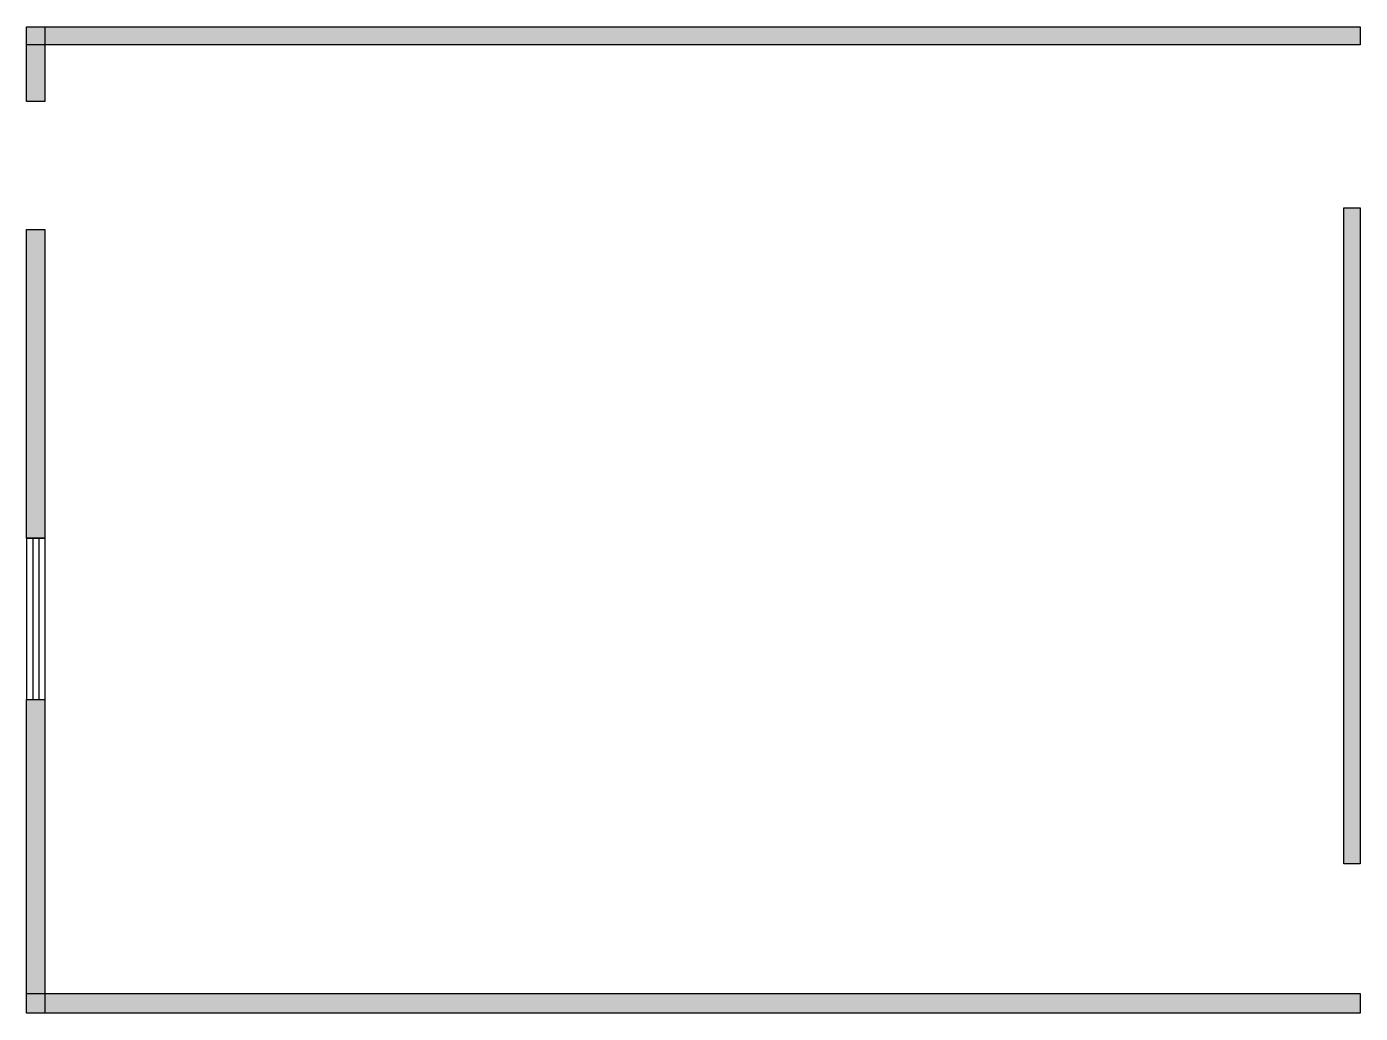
# Model space of a CAD drawing. Header units: centimetres. Extents: x 3 to 1098, y 0 to 810.
import ezdxf

# ---------------------------------------------------------------- set-up
doc = ezdxf.new("R2010")
doc.units = ezdxf.units.CM
doc.layers.add('WALL', color=7, linetype='Continuous')
doc.layers.add('WINDOW', color=5, linetype='Continuous')

msp = doc.modelspace()

# ---------------------------------------------------------------- hatches: boundary and pattern name
at = {"layer": 'WALL'}
h = msp.add_hatch(color=256, dxfattribs=at)
h.dxf.hatch_style = 1
h.paths.add_polyline_path([(2.7, 810), (1097.7, 810), (1097.7, 795), (2.7, 795)])
h = msp.add_hatch(color=256, dxfattribs=at)
h.dxf.hatch_style = 1
h.paths.add_polyline_path([(2.7, 810), (17.7, 810), (17.7, 748.6), (2.7, 748.6)])
h = msp.add_hatch(color=256, dxfattribs=at)
h.dxf.hatch_style = 1
h.paths.add_polyline_path([(1084.1, 661.4), (1097.7, 661.4), (1097.7, 122.7), (1084.1, 122.7)])
h = msp.add_hatch(color=256, dxfattribs=at)
h.dxf.hatch_style = 1
h.paths.add_polyline_path([(2.7, 643.6), (17.7, 643.6), (17.7, 390), (2.7, 390)])
h = msp.add_hatch(color=256, dxfattribs=at)
h.dxf.hatch_style = 1
h.paths.add_polyline_path([(2.7, 257.7), (17.7, 257.7), (17.7, 0), (2.7, 0)])
h = msp.add_hatch(color=256, dxfattribs=at)
h.dxf.hatch_style = 1
h.paths.add_polyline_path([(2.7, 16.4), (1097.7, 16.4), (1097.7, 0), (2.7, 0)])

# ---------------------------------------------------------------- linework, layer by layer
for points in [[(2.7, 810), (1097.7, 810), (1097.7, 795), (2.7, 795)], [(2.7, 810), (17.7, 810), (17.7, 748.6), (2.7, 748.6)], [(1084.1, 661.4), (1097.7, 661.4), (1097.7, 122.7), (1084.1, 122.7)], [(2.7, 643.6), (17.7, 643.6), (17.7, 390), (2.7, 390)], [(2.7, 257.7), (17.7, 257.7), (17.7, 0), (2.7, 0)], [(2.7, 16.4), (1097.7, 16.4), (1097.7, 0), (2.7, 0)]]:
    msp.add_lwpolyline(points, close=True, dxfattribs=at)
at = {"layer": 'WINDOW'}
for p, q in [((2.7, 390), (2.7, 257.7)), ((2.7, 390), (17.7, 390)), ((7.7, 390), (7.7, 257.7)), ((12.7, 390), (12.7, 257.7)), ((17.7, 390), (17.7, 257.7)), ((2.7, 257.7), (17.7, 257.7))]:
    msp.add_line(p, q, dxfattribs=at)

doc.saveas('drawing.dxf')
